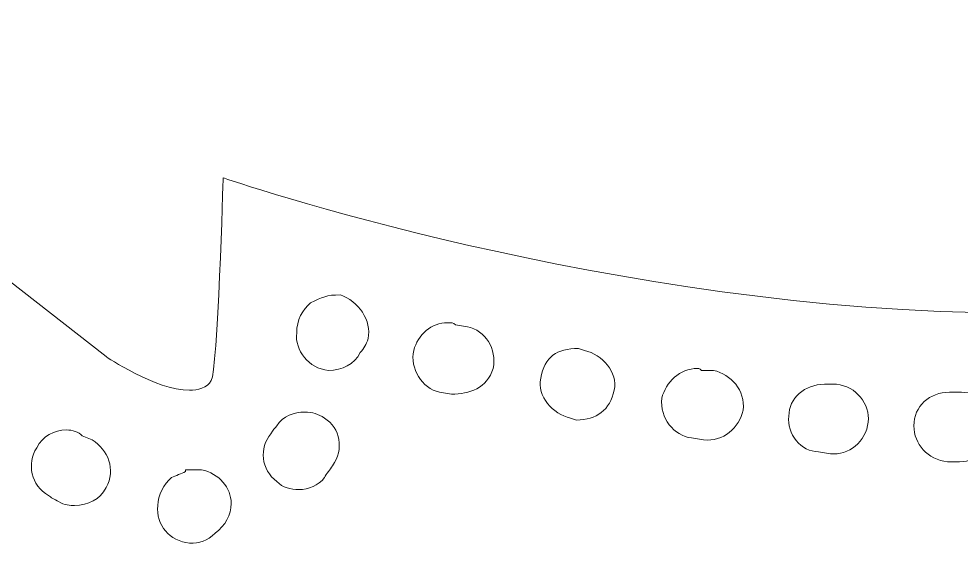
# Model space of a CAD drawing. Header units: inches. Extents: x 66 to 1014, y -940 to -139.
# Drawn here: x 641.3 to 764.7, y -723.9 to -655.2 of the extents above; entities that cross this region are included whole.
import ezdxf

# ---------------------------------------------------------------- set-up
doc = ezdxf.new("R2010")
doc.units = ezdxf.units.IN
doc.header["$MEASUREMENT"] = 0
doc.layers.add('Layer 1', color=7, linetype='Continuous')

# ---------------------------------------------------------------- blocks, each defined once
blk = doc.blocks.new('block 53')
at = {"layer": 'Layer 1', "lineweight": 0}
blk.add_open_spline([(748.4, -703.09), (748.4, -703.09), (746.84, -703.09), (746.84, -703.09), (744.24, -703.09), (742.16, -704.91), (742.16, -707.25), (741.9, -709.59), (743.72, -711.93), (746.06, -711.93), (746.06, -711.93), (747.62, -712.19), (747.62, -712.19), (749.96, -712.45), (752.3, -710.63), (752.56, -708.03), (752.82, -705.69), (751, -703.35), (748.4, -703.09)], degree=3, knots=[0, 0, 0, 0, 1, 1, 1, 2, 2, 2, 3, 3, 3, 4, 4, 4, 5, 5, 5, 6, 6, 6, 6], dxfattribs=at)
blk = doc.blocks.new('block 54')
at = {"layer": 'Layer 1', "lineweight": 0}
blk.add_open_spline([(764.78, -704.13), (764.78, -704.13), (763.21, -704.13), (763.21, -704.13), (760.62, -704.13), (758.54, -705.95), (758.54, -708.55), (758.54, -710.89), (760.36, -712.97), (762.96, -713.23), (762.96, -713.23), (764.51, -713.23), (764.51, -713.23), (767.12, -713.23), (768.94, -711.15), (769.19, -708.81), (769.19, -706.21), (767.12, -704.13), (764.78, -704.13)], degree=3, knots=[0, 0, 0, 0, 1, 1, 1, 2, 2, 2, 3, 3, 3, 4, 4, 4, 5, 5, 5, 6, 6, 6, 6], dxfattribs=at)
blk = doc.blocks.new('block 57')
at = {"layer": 'Layer 1', "lineweight": 0}
blk.add_open_spline([(893.2, -597.29), (897.62, -579.36), (938.7, -527.62), (928.81, -509.17), (928.03, -508.64), (927.01, -508.37), (925.96, -508.37), (913.48, -508.37), (876.82, -539.06), (795.45, -542.43), (786.88, -542.7), (778.81, -542.95), (771.27, -542.95), (701.08, -542.95), (675.61, -529.17), (675.61, -529.17), (675.61, -529.17), (674.31, -510.46), (674.31, -510.46), (674.31, -510.46), (674.84, -503.45), (671.45, -503.95), (653.51, -504.48), (546.67, -593.12), (546.67, -593.12), (546.67, -593.12), (539.38, -597.29), (538.86, -605.87), (538.35, -613.41), (551.09, -620.16), (551.09, -620.16), (551.09, -620.16), (652.72, -699.46), (652.72, -699.46), (652.72, -699.46), (659.23, -703.88), (663.65, -703.88), (664.68, -703.88), (666, -703.61), (666.5, -702.58), (667.3, -701.53), (668.07, -676.06), (668.07, -676.06), (668.07, -676.06), (719.29, -693.74), (771.8, -693.74), (775.69, -693.74), (779.34, -693.74), (782.98, -693.47), (838.87, -690.87), (941.04, -665.93), (941.56, -644.86), (942.59, -637.31), (890.6, -610.29), (893.2, -597.29)], degree=3, knots=[0, 0, 0, 0, 1, 1, 1, 2, 2, 2, 3, 3, 3, 4, 4, 4, 5, 5, 5, 6, 6, 6, 7, 7, 7, 8, 8, 8, 9, 9, 9, 10, 10, 10, 11, 11, 11, 12, 12, 12, 13, 13, 13, 14, 14, 14, 15, 15, 15, 16, 16, 16, 17, 17, 17, 18, 18, 18, 18], dxfattribs=at)
blk = doc.blocks.new('block 56')
at = {"layer": 'Layer 1'}
blk.add_blockref('block 57', (0, 0), dxfattribs=at)
blk = doc.blocks.new('block 66')
at = {"layer": 'Layer 1', "lineweight": 0}
blk.add_open_spline([(732.28, -701.27), (732.28, -701.27), (730.72, -701.27), (730.72, -701.27), (730.46, -701.01), (730.2, -701.01), (730.2, -701.01), (727.86, -701.01), (726.04, -702.83), (725.52, -704.91), (725.26, -707.51), (727.08, -709.85), (729.42, -710.11), (729.42, -710.11), (730.98, -710.37), (730.98, -710.37), (733.58, -710.63), (735.66, -708.81), (736.18, -706.47), (736.44, -703.87), (734.62, -701.8), (732.28, -701.27)], degree=3, knots=[0, 0, 0, 0, 1, 1, 1, 2, 2, 2, 3, 3, 3, 4, 4, 4, 5, 5, 5, 6, 6, 6, 7, 7, 7, 7], dxfattribs=at)
blk = doc.blocks.new('block 76')
at = {"layer": 'Layer 1', "lineweight": 0}
blk.add_open_spline([(715.39, -698.67), (715.39, -698.67), (714.6, -698.41), (714.6, -698.41), (711.75, -698.41), (710.18, -699.46), (709.66, -702.31), (709.15, -704.65), (711.22, -706.99), (713.56, -707.51), (713.56, -707.51), (714.35, -707.77), (714.35, -707.77), (716.94, -707.77), (718.76, -706.47), (719.28, -703.87), (719.8, -701.53), (717.73, -699.19), (715.39, -698.67)], degree=3, knots=[0, 0, 0, 0, 1, 1, 1, 2, 2, 2, 3, 3, 3, 4, 4, 4, 5, 5, 5, 6, 6, 6, 6], dxfattribs=at)
blk = doc.blocks.new('block 77')
at = {"layer": 'Layer 1', "lineweight": 0}
blk.add_open_spline([(683.41, -691.39), (681.59, -691.39), (681.07, -691.66), (679.51, -692.43), (678.47, -693.21), (677.69, -694.77), (677.69, -696.34), (677.43, -698.67), (679.25, -701.01), (681.85, -701.27), (683.67, -701.27), (685.23, -700.49), (686.01, -698.93), (686.53, -698.41), (686.79, -697.89), (687.04, -697.11), (687.57, -694.77), (685.75, -692.18), (683.41, -691.39)], degree=3, knots=[0, 0, 0, 0, 1, 1, 1, 2, 2, 2, 3, 3, 3, 4, 4, 4, 5, 5, 5, 6, 6, 6, 6], dxfattribs=at)
blk = doc.blocks.new('block 79')
at = {"layer": 'Layer 1', "lineweight": 0}
blk.add_open_spline([(665.21, -714.27), (664.95, -714.27), (664.69, -714.27), (664.43, -714.27), (664.17, -714.27), (664.17, -714.27), (663.91, -714.27), (663.91, -714.27), (663.13, -714.27), (663.13, -714.27), (663.13, -714.27), (663.13, -714.53), (663.13, -714.53), (662.61, -714.79), (661.83, -715.05), (661.31, -715.31), (660.27, -716.09), (659.49, -717.65), (659.49, -718.95), (659.23, -721.55), (661.05, -723.63), (663.65, -723.89), (664.95, -723.89), (665.99, -723.63), (667.03, -722.59), (668.33, -721.55), (669.11, -720.25), (669.11, -718.69), (669.11, -716.61), (667.55, -714.79), (665.21, -714.27)], degree=3, knots=[0, 0, 0, 0, 1, 1, 1, 2, 2, 2, 3, 3, 3, 4, 4, 4, 5, 5, 5, 6, 6, 6, 7, 7, 7, 8, 8, 8, 9, 9, 9, 10, 10, 10, 10], dxfattribs=at)
blk = doc.blocks.new('block 80')
at = {"layer": 'Layer 1', "lineweight": 0}
blk.add_open_spline([(700.05, -695.55), (700.05, -695.55), (698.49, -695.29), (698.49, -695.29), (698.23, -695.03), (697.96, -695.03), (697.45, -695.03), (695.37, -695.03), (693.55, -696.59), (693.02, -698.67), (692.51, -701.01), (694.07, -703.61), (696.41, -704.13), (696.41, -704.13), (697.96, -704.39), (697.96, -704.39), (700.3, -704.39), (702.64, -703.61), (703.43, -701.01), (703.94, -698.41), (702.39, -696.07), (700.05, -695.55)], degree=3, knots=[0, 0, 0, 0, 1, 1, 1, 2, 2, 2, 3, 3, 3, 4, 4, 4, 5, 5, 5, 6, 6, 6, 7, 7, 7, 7], dxfattribs=at)
blk = doc.blocks.new('block 81')
at = {"layer": 'Layer 1', "lineweight": 0}
blk.add_open_spline([(681.33, -707.51), (680.55, -706.99), (679.77, -706.73), (678.73, -706.73), (677.43, -706.73), (675.87, -707.25), (675.09, -708.55), (674.83, -708.81), (674.57, -709.07), (674.31, -709.59), (672.75, -711.41), (673.01, -714.27), (675.09, -715.83), (675.87, -716.61), (676.91, -716.87), (677.95, -716.87), (679.25, -716.87), (680.55, -716.35), (681.33, -715.31), (681.59, -714.79), (682.11, -714.27), (682.37, -713.75), (683.93, -711.67), (683.41, -708.81), (681.33, -707.51)], degree=3, knots=[0, 0, 0, 0, 1, 1, 1, 2, 2, 2, 3, 3, 3, 4, 4, 4, 5, 5, 5, 6, 6, 6, 7, 7, 7, 8, 8, 8, 8], dxfattribs=at)
blk = doc.blocks.new('block 84')
at = {"layer": 'Layer 1', "lineweight": 0}
blk.add_open_spline([(650.91, -710.37), (650.91, -710.37), (649.61, -709.85), (649.61, -709.85), (649.09, -709.33), (648.31, -709.07), (647.53, -709.07), (645.97, -709.07), (644.41, -709.85), (643.63, -711.41), (642.33, -713.49), (642.86, -716.35), (645.2, -717.65), (645.46, -717.91), (645.97, -718.17), (646.5, -718.43), (647.27, -718.95), (648.05, -718.95), (648.57, -718.95), (650.39, -718.95), (651.95, -718.17), (652.73, -716.61), (654.03, -714.27), (652.99, -711.67), (650.91, -710.37)], degree=3, knots=[0, 0, 0, 0, 1, 1, 1, 2, 2, 2, 3, 3, 3, 4, 4, 4, 5, 5, 5, 6, 6, 6, 7, 7, 7, 8, 8, 8, 8], dxfattribs=at)
blk = doc.blocks.new('block 11')
at = {"layer": 'Layer 1'}
for name in ['block 56', 'block 77', 'block 80', 'block 76', 'block 66', 'block 53', 'block 54', 'block 81', 'block 84', 'block 79']:
    blk.add_blockref(name, (0, 0), dxfattribs=at)
blk = doc.blocks.new('block 2')
at = {"layer": 'Layer 1'}
blk.add_blockref('block 11', (0, 0), dxfattribs=at)

msp = doc.modelspace()

# ---------------------------------------------------------------- block references
at = {"layer": 'Layer 1'}
msp.add_blockref('block 2', (0, 0), dxfattribs=at)

doc.saveas('drawing.dxf')
